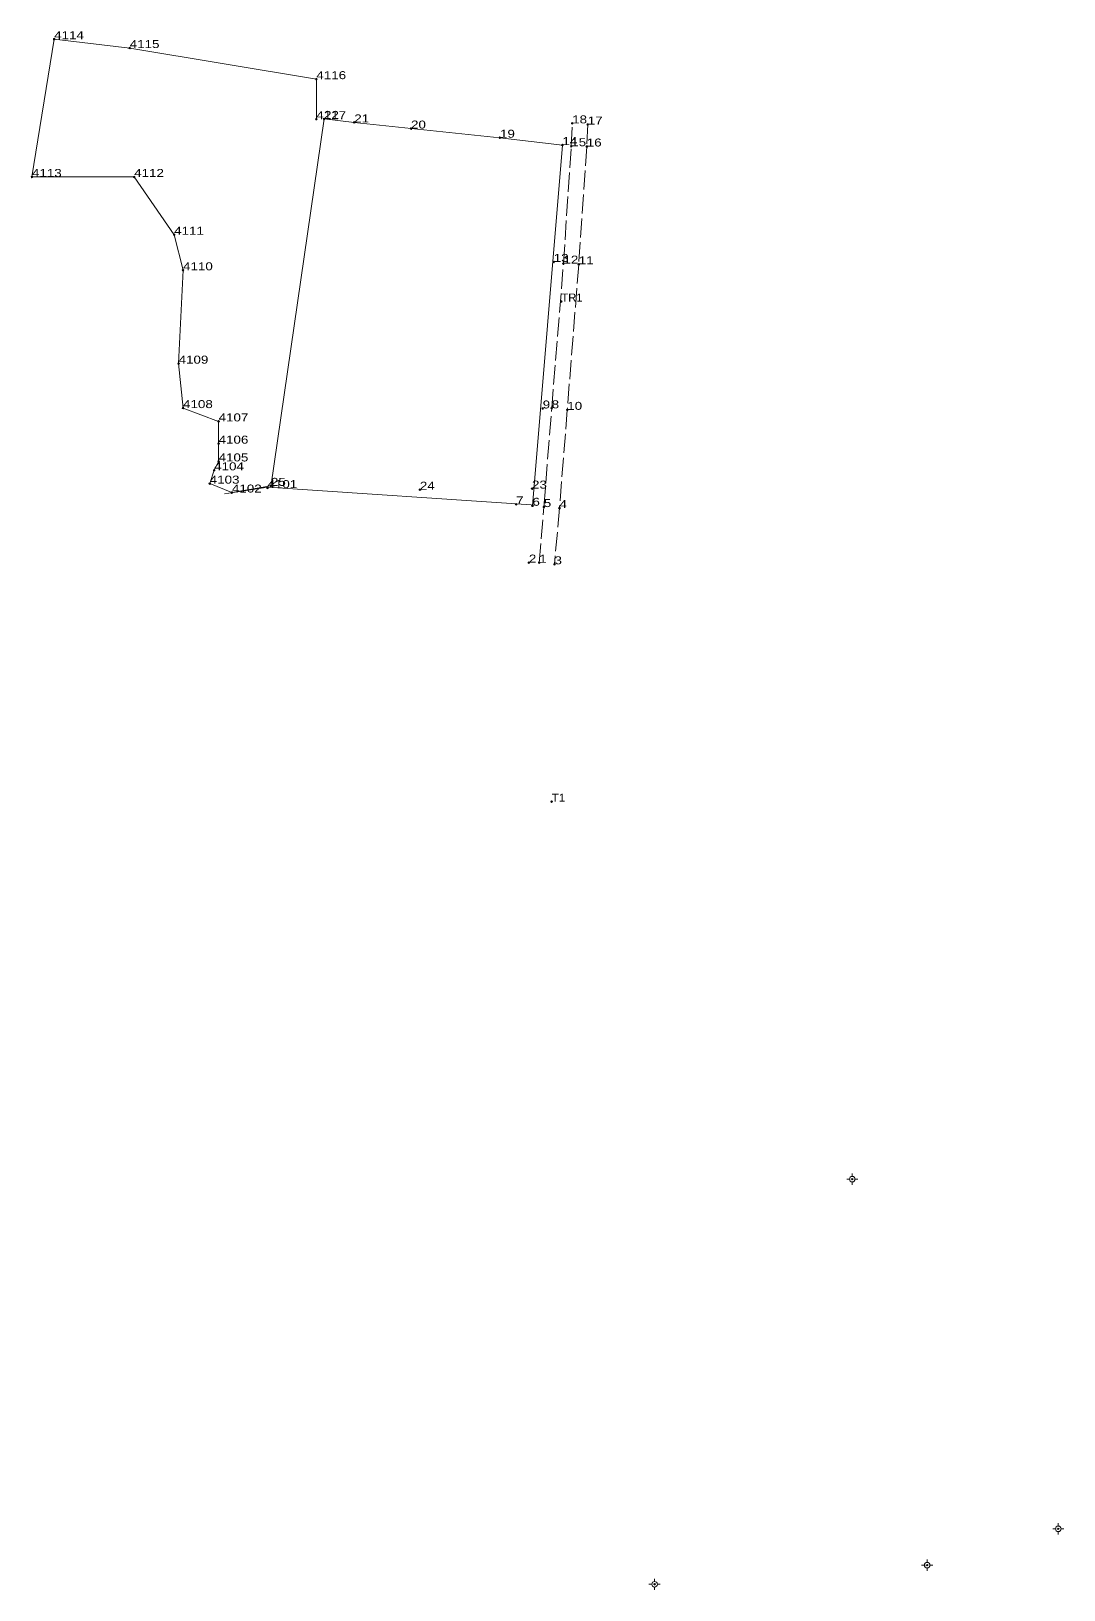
# Model space of a CAD drawing. Header units: metres. Extents: x 539983 to 549124, y 1835949 to 1838833.
# Drawn here: x 547980.8 to 548213.2, y 1838482.1 to 1838832.8 of the extents above; entities that cross this region are included whole.
import ezdxf
from ezdxf.enums import TextEntityAlignment as Align

# ---------------------------------------------------------------- set-up
doc = ezdxf.new("R2010")
doc.units = ezdxf.units.M
doc.header["$LTSCALE"] = 0.72
doc.header["$PDMODE"] = 32
doc.header["$PDSIZE"] = 0.36
doc.linetypes.add('LONG_DASHED', pattern=[7.5, 6, -1.5])
for name, color, linetype, lineweight in [('10', 7, 'Continuous', 13), ('55', 7, 'Continuous', 13), ('7', 7, 'Continuous', 13)]:
    doc.layers.add(name, color=color, linetype=linetype, lineweight=lineweight)
doc.layers.add('12', color=7, linetype='Continuous')
doc.layers.add('9', color=7, linetype='Continuous')

msp = doc.modelspace()

# ---------------------------------------------------------------- hatches: boundary and pattern name
at = {"layer": '7'}
for points in [[(548165.5955, 1838574.3665, 1), (548165.5955, 1838574.6665, 1)], [(548211.9525, 1838495.7055, 1), (548211.9525, 1838496.0055, 1)], [(548182.4475, 1838487.5405, 1), (548182.4475, 1838487.8405, 1)], [(548121.1025, 1838483.2315, 1), (548121.1025, 1838483.5315, 1)]]:
    msp.add_hatch(color=256, dxfattribs=at).paths.add_polyline_path(points)

# ---------------------------------------------------------------- linework, layer by layer
at = {"layer": '10'}
msp.add_lwpolyline([(548094.43, 1838726.19), (548034.09, 1838730.21), (548024.31, 1838728.73)], dxfattribs=at)
at = {"layer": '55'}
msp.add_line((548093.62, 1838726.02), (548100.36, 1838807.17), dxfattribs=at)
for points in [[(548045, 1838813), (548045, 1838822), (548003, 1838829), (547986, 1838831), (547981, 1838800), (548004, 1838800), (548013, 1838787), (548015, 1838779), (548014, 1838758), (548015, 1838748), (548023, 1838745), (548023, 1838740), (548023, 1838736), (548022, 1838734), (548021, 1838731), (548026, 1838729), (548034.77, 1838730.5)], [(548034.74, 1838730.31), (548046.72, 1838813.06), (548053.53, 1838812.27), (548066.3, 1838810.89), (548086.32, 1838808.82), (548100.36, 1838807.17)]]:
    msp.add_lwpolyline(points, dxfattribs=at)
at = {"layer": '55', "linetype": 'LONG_DASHED'}
for points in [[(548095.14, 1838713.21), (548096.18, 1838725.73), (548097.95, 1838747.95), (548100.6, 1838780.5), (548102.36, 1838806.91), (548102.56, 1838812.05)], [(548106.07, 1838811.8), (548105.85, 1838806.85), (548104.04, 1838780.34), (548101.46, 1838747.6), (548099.7, 1838725.49), (548098.58, 1838712.85)]]:
    msp.add_lwpolyline(points, dxfattribs=at)
at = {"layer": '7'}
for p, q in [((548164.97, 1838574.52), (548164.35, 1838574.52)), ((548165.59, 1838575.14), (548165.59, 1838575.77)), ((548165.59, 1838573.27), (548165.59, 1838573.89)), ((548166.85, 1838574.52), (548166.22, 1838574.52)), ((548211.95, 1838496.48), (548211.95, 1838497.11)), ((548211.33, 1838495.85), (548210.7, 1838495.85)), ((548211.95, 1838494.61), (548211.95, 1838495.23)), ((548213.2, 1838495.85), (548212.58, 1838495.85)), ((548181.82, 1838487.69), (548181.2, 1838487.69)), ((548182.45, 1838488.32), (548182.45, 1838488.94)), ((548182.45, 1838486.44), (548182.45, 1838487.07)), ((548183.7, 1838487.69), (548183.07, 1838487.69)), ((548120.48, 1838483.38), (548119.85, 1838483.38)), ((548121.1, 1838484.01), (548121.1, 1838484.63)), ((548121.1, 1838482.13), (548121.1, 1838482.76)), ((548122.35, 1838483.38), (548121.73, 1838483.38))]:
    msp.add_line(p, q, dxfattribs=at)
for centre, radius in [((548165.5955, 1838574.5165), 0.625), ((548165.5955, 1838574.5165), 0.15), ((548211.9525, 1838495.8555), 0.625), ((548211.9525, 1838495.8555), 0.15), ((548182.4475, 1838487.6905), 0.625), ((548182.4475, 1838487.6905), 0.15), ((548121.1025, 1838483.3815), 0.625), ((548121.1025, 1838483.3815), 0.15)]:
    msp.add_circle(centre, radius, dxfattribs=at)
for p in [(547986, 1838831), (548003, 1838829), (548045, 1838822), (548045, 1838813), (548046.72, 1838813.06), (548053.53, 1838812.27), (548102.56, 1838812.05), (548106.07, 1838811.8), (548066.3, 1838810.89), (548086.32, 1838808.82), (548100.36, 1838807.17), (548102.36, 1838806.91), (548105.85, 1838806.85), (547981, 1838800), (548004, 1838800), (548013, 1838787), (548098.41, 1838780.88), (548100.59, 1838780.5), (548104.04, 1838780.34), (548015, 1838779), (548100.13, 1838771.98), (548014, 1838758), (548015, 1838748), (548023, 1838745), (548095.93, 1838747.91), (548097.95, 1838747.95), (548101.46, 1838747.59), (548023, 1838740), (548023, 1838736), (548021, 1838731), (548022, 1838734), (548026, 1838729), (548034, 1838730), (548034.77, 1838730.5), (548068.29, 1838729.63), (548093.53, 1838729.89), (548089.95, 1838726.35), (548093.62, 1838726.01), (548096.18, 1838725.73), (548099.7, 1838725.49), (548092.82, 1838713.24), (548095.14, 1838713.21), (548098.59, 1838712.85), (548097.94, 1838659.46)]:
    msp.add_point(p, dxfattribs=at)

# ---------------------------------------------------------------- texts
at = {"layer": '12'}
for s, width, p in [('4114', 1.25, (547986, 1838831)), ('4115', 1.25, (548003, 1838829)), ('4116', 1.25, (548045, 1838822)), ('4117', 1.25, (548045, 1838813)), ('22', 1.25, (548046.72, 1838813.06)), ('22', 1.25, (548046.72, 1838813.06)), ('21', 1.25, (548053.53, 1838812.27)), ('21', 1.25, (548053.53, 1838812.27)), ('20', 1.25, (548066.3, 1838810.89)), ('20', 1.25, (548066.3, 1838810.89)), ('18', 1.25, (548102.56, 1838812.05)), ('18', 1.25, (548102.56, 1838812.05)), ('17', 1.25, (548106.07, 1838811.8)), ('17', 1.25, (548106.07, 1838811.8)), ('19', 1.25, (548086.32, 1838808.82)), ('19', 1.25, (548086.32, 1838808.82)), ('14', 1.25, (548100.36, 1838807.17)), ('14', 1.25, (548100.36, 1838807.17)), ('15', 1.25, (548102.36, 1838806.91)), ('15', 1.25, (548102.36, 1838806.91)), ('16', 1.25, (548105.85, 1838806.85)), ('16', 1.25, (548105.85, 1838806.85)), ('4113', 1.25, (547981, 1838800)), ('4112', 1.25, (548004, 1838800)), ('4111', 1.25, (548013, 1838787)), ('4110', 1.25, (548015, 1838779)), ('13', 1.25, (548098.41, 1838780.88)), ('13', 1.25, (548098.41, 1838780.88)), ('12', 1.25, (548100.6, 1838780.5)), ('12', 1.25, (548100.6, 1838780.5)), ('11', 1.25, (548104.04, 1838780.34)), ('11', 1.25, (548104.04, 1838780.34)), ('TR1', 1.05, (548100.13, 1838771.98)), ('TR1', 1.05, (548100.13, 1838771.98)), ('4109', 1.25, (548014, 1838758)), ('4108', 1.25, (548015, 1838748)), ('9', 1.25, (548095.93, 1838747.91)), ('9', 1.25, (548095.93, 1838747.91)), ('8', 1.25, (548097.95, 1838747.95)), ('8', 1.25, (548097.95, 1838747.95)), ('10', 1.25, (548101.46, 1838747.6)), ('10', 1.25, (548101.46, 1838747.6)), ('4107', 1.25, (548023, 1838745)), ('4106', 1.25, (548023, 1838740)), ('4104', 1.25, (548022, 1838734)), ('4105', 1.25, (548023, 1838736)), ('4103', 1.25, (548021, 1838731)), ('4101', 1.25, (548034, 1838730)), ('25', 1.25, (548034.77, 1838730.5)), ('25', 1.25, (548034.77, 1838730.5)), ('24', 1.25, (548068.29, 1838729.63)), ('24', 1.25, (548068.29, 1838729.63)), ('23', 1.25, (548093.53, 1838729.89)), ('23', 1.25, (548093.53, 1838729.89)), ('4102', 1.25, (548026, 1838729)), ('7', 1.25, (548089.95, 1838726.35)), ('7', 1.25, (548089.95, 1838726.35)), ('6', 1.25, (548093.62, 1838726.02)), ('6', 1.25, (548093.62, 1838726.02)), ('5', 1.25, (548096.18, 1838725.73)), ('5', 1.25, (548096.18, 1838725.73)), ('4', 1.25, (548099.7, 1838725.49)), ('4', 1.25, (548099.7, 1838725.49)), ('2', 1.25, (548092.82, 1838713.24)), ('2', 1.25, (548092.82, 1838713.24)), ('1', 1.25, (548095.14, 1838713.21)), ('1', 1.25, (548095.14, 1838713.21)), ('3', 1.25, (548098.58, 1838712.85)), ('3', 1.25, (548098.58, 1838712.85)), ('T1', 1.1, (548097.94, 1838659.46)), ('T1', 1.1, (548097.94, 1838659.46))]:
    msp.add_text(s, height=1.8, dxfattribs=dict(at, width=width)).set_placement(p)
at = {"layer": '7'}
for s, width, p in [('TS1', 1.1, (548165.6, 1838574.52)), ('TR1', 1.05, (548211.95, 1838495.86)), ('30', 1.3, (548182.45, 1838487.69)), ('31', 1.25, (548121.1, 1838483.38))]:
    msp.add_text(s, height=0.2, dxfattribs=dict(at, width=width)).set_placement(p)
at = {"layer": '9', "width": 1.1}
for p in [(548165.6, 1838574.42), (548211.97, 1838495.76), (548182.45, 1838487.59), (548121.12, 1838483.28)]:
    msp.add_text('KC', height=0.2, dxfattribs=at).set_placement(p, align=Align.RIGHT)

doc.saveas('drawing.dxf')
